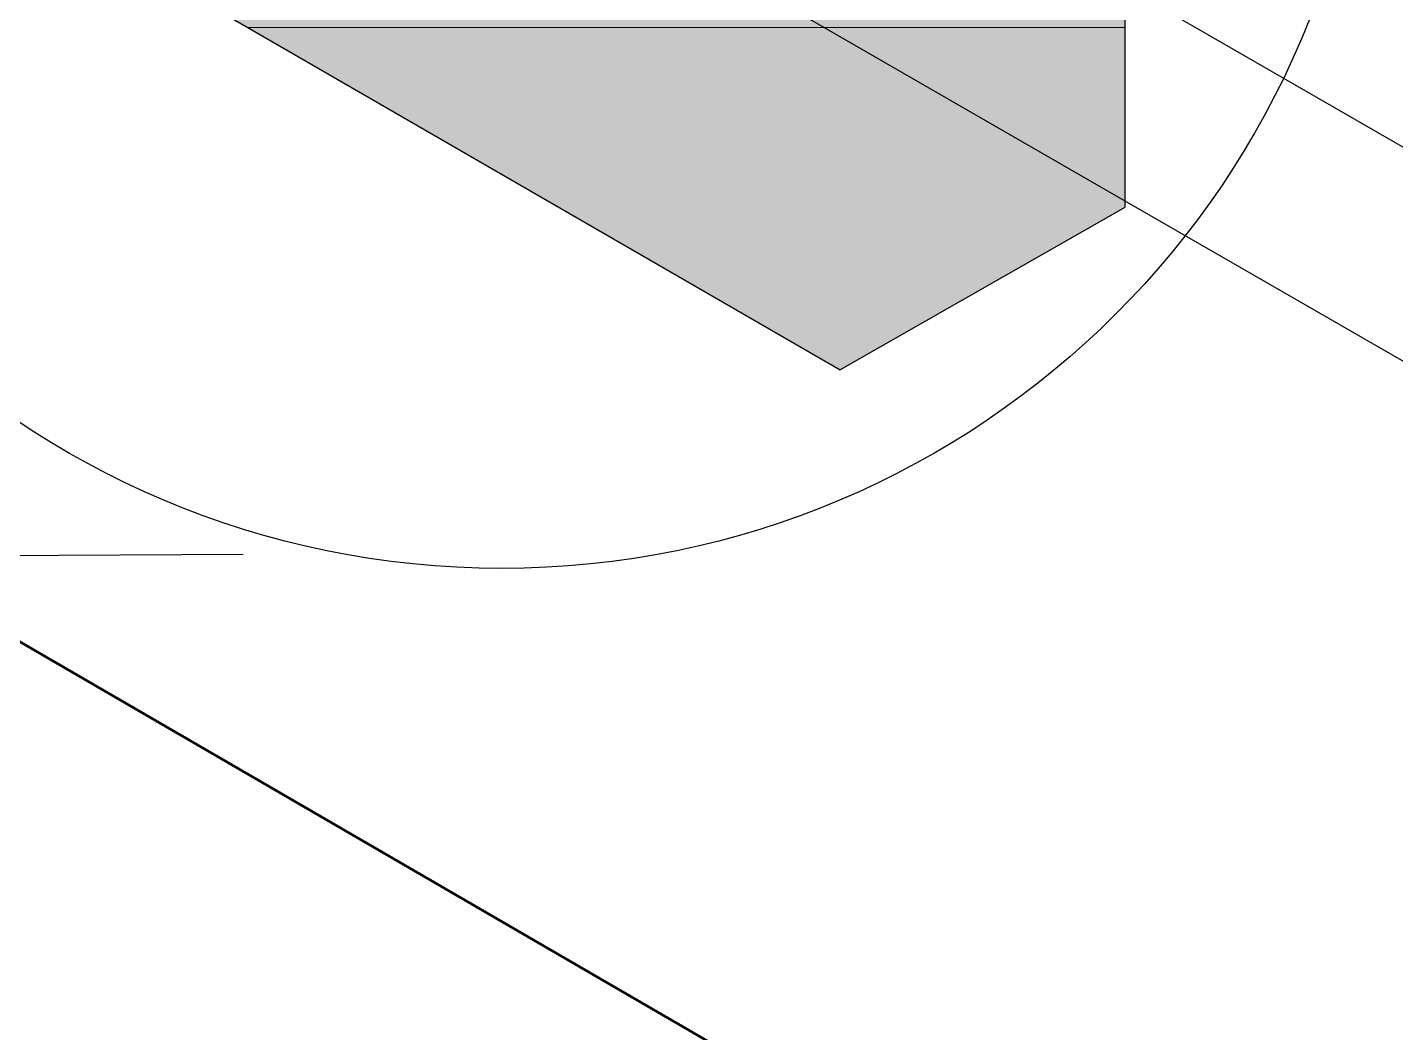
# Model space of a CAD drawing. Extents: x -1392 to 5791, y -3809 to 1722.
# Drawn here: x -859.18 to -810.94, y 194.59 to 230.03 of the extents above; entities that cross this region are included whole.
import ezdxf

# ---------------------------------------------------------------- set-up
doc = ezdxf.new("R2010")
doc.units = 0
doc.header["$MEASUREMENT"] = 0
doc.linetypes.add('AI-Linetype-41', pattern=[18, 9, -9])
for name, color, linetype, lineweight in [('.ATI-HATCH', 7, 'Continuous', 0), ('G-ANNO-TTLB', 7, 'Continuous', 0), ('TYVEK', 7, 'Continuous', 0), ('WALL SCRATCH', 7, 'Continuous', 0)]:
    doc.layers.add(name, color=color, linetype=linetype, lineweight=lineweight)

# ---------------------------------------------------------------- blocks, each defined once
blk = doc.blocks.new('Block_93')
at = {"layer": '.ATI-HATCH', "true_color": 0x808080, "transparency": 33554483}
h = blk.add_hatch(color=8, dxfattribs=at)
h.dxf.hatch_style = 2
edge = h.paths.add_edge_path()
edge.add_spline(control_points=[(-847.339, 239.41), (-847.339, 239.41), (-857.614, 233.623), (-857.614, 233.623), (-857.614, 233.623), (-851.407, 230.033), (-851.407, 230.033), (-851.407, 230.033), (-831.085, 230.033), (-831.085, 230.033), (-831.085, 230.033), (-847.339, 239.41), (-847.339, 239.41)], knot_values=[0, 0, 0, 0, 1, 1, 1, 2, 2, 2, 3, 3, 3, 4, 4, 4, 4], degree=3, periodic=0)
edge = h.paths.add_edge_path()
edge.add_spline(control_points=[(-847.339, 267.488), (-847.339, 267.488), (-857.614, 261.615), (-857.614, 261.615), (-857.614, 261.615), (-857.614, 233.623), (-857.614, 233.623), (-857.614, 233.623), (-847.339, 239.41), (-847.339, 239.41), (-847.339, 239.41), (-847.339, 267.488), (-847.339, 267.488)], knot_values=[0, 0, 0, 0, 1, 1, 1, 2, 2, 2, 3, 3, 3, 4, 4, 4, 4], degree=3, periodic=0)
edge.add_line((-847.339, 267.488), (-847.339, 267.488))
edge = h.paths.add_edge_path()
edge.add_spline(control_points=[(-831.085, 230.033), (-831.085, 230.033), (-851.407, 230.033), (-851.407, 230.033), (-851.407, 230.033), (-830.525, 217.953), (-830.525, 217.953), (-830.525, 217.953), (-820.493, 223.686), (-820.493, 223.686), (-820.493, 223.686), (-820.493, 223.922), (-820.493, 223.922), (-820.493, 223.922), (-831.085, 230.033), (-831.085, 230.033)], knot_values=[0, 0, 0, 0, 1, 1, 1, 2, 2, 2, 3, 3, 3, 4, 4, 4, 5, 5, 5, 5], degree=3, periodic=0)
edge.add_line((-831.085, 230.033), (-831.085, 230.033))
edge = h.paths.add_edge_path()
edge.add_spline(control_points=[(-820.493, 230.033), (-820.493, 230.033), (-831.085, 230.033), (-831.085, 230.033), (-831.085, 230.033), (-820.493, 223.922), (-820.493, 223.922), (-820.493, 223.922), (-820.493, 230.033), (-820.493, 230.033)], knot_values=[0, 0, 0, 0, 1, 1, 1, 2, 2, 2, 3, 3, 3, 3], degree=3, periodic=0)
edge.add_line((-820.493, 230.033), (-820.493, 230.033))
edge = h.paths.add_edge_path()
edge.add_spline(control_points=[(-829.34, 244.866), (-829.34, 244.866), (-829.34, 257.096), (-829.34, 257.096), (-829.34, 257.096), (-847.339, 267.488), (-847.339, 267.488), (-847.339, 267.488), (-847.339, 239.41), (-847.339, 239.41), (-847.339, 239.41), (-831.085, 230.033), (-831.085, 230.033), (-831.085, 230.033), (-820.493, 230.033), (-820.493, 230.033), (-820.493, 230.033), (-820.493, 239.762), (-820.493, 239.762), (-820.493, 239.762), (-829.34, 244.866), (-829.34, 244.866)], knot_values=[0, 0, 0, 0, 1, 1, 1, 2, 2, 2, 3, 3, 3, 4, 4, 4, 5, 5, 5, 6, 6, 6, 7, 7, 7, 7], degree=3, periodic=0)
edge.add_line((-829.34, 244.866), (-829.34, 244.866))
at = {"layer": '.ATI-HATCH'}
for points, knots in [([(-831.085, 230.033), (-831.085, 230.033), (-851.407, 230.033), (-851.407, 230.033), (-851.407, 230.033), (-830.525, 217.953), (-830.525, 217.953), (-830.525, 217.953), (-820.493, 223.686), (-820.493, 223.686), (-820.493, 223.686), (-820.493, 223.922), (-820.493, 223.922), (-820.493, 223.922), (-831.085, 230.033), (-831.085, 230.033)], [0, 0, 0, 0, 1, 1, 1, 2, 2, 2, 3, 3, 3, 4, 4, 4, 5, 5, 5, 5]), ([(-820.493, 230.033), (-820.493, 230.033), (-831.085, 230.033), (-831.085, 230.033), (-831.085, 230.033), (-820.493, 223.922), (-820.493, 223.922), (-820.493, 223.922), (-820.493, 230.033), (-820.493, 230.033)], [0, 0, 0, 0, 1, 1, 1, 2, 2, 2, 3, 3, 3, 3])]:
    blk.add_open_spline(points, degree=3, knots=knots, dxfattribs=at)
for points in [[(-849.235, 229.225), (-849.235, 229.225), (-849.235, 229.225), (-849.235, 229.225)], [(-847.885, 229.225), (-847.885, 229.225), (-847.885, 229.225), (-847.885, 229.225)], [(-846.535, 229.225), (-846.535, 229.225), (-846.535, 229.225), (-846.535, 229.225)], [(-845.185, 229.225), (-845.185, 229.225), (-845.185, 229.225), (-845.185, 229.225)], [(-843.835, 229.225), (-843.835, 229.225), (-843.835, 229.225), (-843.835, 229.225)], [(-842.485, 229.225), (-842.485, 229.225), (-842.485, 229.225), (-842.485, 229.225)], [(-841.135, 229.225), (-841.135, 229.225), (-841.135, 229.225), (-841.135, 229.225)], [(-839.785, 229.225), (-839.785, 229.225), (-839.785, 229.225), (-839.785, 229.225)], [(-838.435, 229.225), (-838.435, 229.225), (-838.435, 229.225), (-838.435, 229.225)], [(-837.085, 229.225), (-837.085, 229.225), (-837.085, 229.225), (-837.085, 229.225)], [(-835.735, 229.225), (-835.735, 229.225), (-835.735, 229.225), (-835.735, 229.225)], [(-834.385, 229.225), (-834.385, 229.225), (-834.385, 229.225), (-834.385, 229.225)], [(-833.035, 229.225), (-833.035, 229.225), (-833.035, 229.225), (-833.035, 229.225)], [(-831.685, 229.225), (-831.685, 229.225), (-831.685, 229.225), (-831.685, 229.225)], [(-830.335, 229.225), (-830.335, 229.225), (-830.335, 229.225), (-830.335, 229.225)], [(-828.985, 229.225), (-828.985, 229.225), (-828.985, 229.225), (-828.985, 229.225)], [(-827.635, 229.225), (-827.635, 229.225), (-827.635, 229.225), (-827.635, 229.225)], [(-826.285, 229.225), (-826.285, 229.225), (-826.285, 229.225), (-826.285, 229.225)], [(-824.935, 229.225), (-824.935, 229.225), (-824.935, 229.225), (-824.935, 229.225)], [(-823.585, 229.225), (-823.585, 229.225), (-823.585, 229.225), (-823.585, 229.225)], [(-822.235, 229.225), (-822.235, 229.225), (-822.235, 229.225), (-822.235, 229.225)], [(-820.885, 229.225), (-820.885, 229.225), (-820.885, 229.225), (-820.885, 229.225)], [(-847.21, 227.875), (-847.21, 227.875), (-847.21, 227.875), (-847.21, 227.875)], [(-845.86, 227.875), (-845.86, 227.875), (-845.86, 227.875), (-845.86, 227.875)], [(-844.51, 227.875), (-844.51, 227.875), (-844.51, 227.875), (-844.51, 227.875)], [(-843.16, 227.875), (-843.16, 227.875), (-843.16, 227.875), (-843.16, 227.875)], [(-841.81, 227.875), (-841.81, 227.875), (-841.81, 227.875), (-841.81, 227.875)], [(-840.46, 227.875), (-840.46, 227.875), (-840.46, 227.875), (-840.46, 227.875)], [(-839.11, 227.875), (-839.11, 227.875), (-839.11, 227.875), (-839.11, 227.875)], [(-837.76, 227.875), (-837.76, 227.875), (-837.76, 227.875), (-837.76, 227.875)], [(-836.41, 227.875), (-836.41, 227.875), (-836.41, 227.875), (-836.41, 227.875)], [(-835.06, 227.875), (-835.06, 227.875), (-835.06, 227.875), (-835.06, 227.875)], [(-833.71, 227.875), (-833.71, 227.875), (-833.71, 227.875), (-833.71, 227.875)], [(-832.36, 227.875), (-832.36, 227.875), (-832.36, 227.875), (-832.36, 227.875)], [(-831.01, 227.875), (-831.01, 227.875), (-831.01, 227.875), (-831.01, 227.875)], [(-829.66, 227.875), (-829.66, 227.875), (-829.66, 227.875), (-829.66, 227.875)], [(-828.31, 227.875), (-828.31, 227.875), (-828.31, 227.875), (-828.31, 227.875)], [(-826.96, 227.875), (-826.96, 227.875), (-826.96, 227.875), (-826.96, 227.875)], [(-825.61, 227.875), (-825.61, 227.875), (-825.61, 227.875), (-825.61, 227.875)], [(-824.26, 227.875), (-824.26, 227.875), (-824.26, 227.875), (-824.26, 227.875)], [(-822.91, 227.875), (-822.91, 227.875), (-822.91, 227.875), (-822.91, 227.875)], [(-821.56, 227.875), (-821.56, 227.875), (-821.56, 227.875), (-821.56, 227.875)], [(-845.185, 226.525), (-845.185, 226.525), (-845.185, 226.525), (-845.185, 226.525)], [(-843.835, 226.525), (-843.835, 226.525), (-843.835, 226.525), (-843.835, 226.525)], [(-842.485, 226.525), (-842.485, 226.525), (-842.485, 226.525), (-842.485, 226.525)], [(-841.135, 226.525), (-841.135, 226.525), (-841.135, 226.525), (-841.135, 226.525)], [(-839.785, 226.525), (-839.785, 226.525), (-839.785, 226.525), (-839.785, 226.525)], [(-838.435, 226.525), (-838.435, 226.525), (-838.435, 226.525), (-838.435, 226.525)], [(-837.085, 226.525), (-837.085, 226.525), (-837.085, 226.525), (-837.085, 226.525)], [(-835.735, 226.525), (-835.735, 226.525), (-835.735, 226.525), (-835.735, 226.525)], [(-834.385, 226.525), (-834.385, 226.525), (-834.385, 226.525), (-834.385, 226.525)], [(-833.035, 226.525), (-833.035, 226.525), (-833.035, 226.525), (-833.035, 226.525)], [(-831.685, 226.525), (-831.685, 226.525), (-831.685, 226.525), (-831.685, 226.525)], [(-830.335, 226.525), (-830.335, 226.525), (-830.335, 226.525), (-830.335, 226.525)], [(-828.985, 226.525), (-828.985, 226.525), (-828.985, 226.525), (-828.985, 226.525)], [(-827.635, 226.525), (-827.635, 226.525), (-827.635, 226.525), (-827.635, 226.525)], [(-826.285, 226.525), (-826.285, 226.525), (-826.285, 226.525), (-826.285, 226.525)], [(-824.935, 226.525), (-824.935, 226.525), (-824.935, 226.525), (-824.935, 226.525)], [(-823.585, 226.525), (-823.585, 226.525), (-823.585, 226.525), (-823.585, 226.525)], [(-822.235, 226.525), (-822.235, 226.525), (-822.235, 226.525), (-822.235, 226.525)], [(-820.885, 226.525), (-820.885, 226.525), (-820.885, 226.525), (-820.885, 226.525)], [(-841.81, 225.175), (-841.81, 225.175), (-841.81, 225.175), (-841.81, 225.175)], [(-840.46, 225.175), (-840.46, 225.175), (-840.46, 225.175), (-840.46, 225.175)], [(-839.11, 225.175), (-839.11, 225.175), (-839.11, 225.175), (-839.11, 225.175)], [(-837.76, 225.175), (-837.76, 225.175), (-837.76, 225.175), (-837.76, 225.175)], [(-836.41, 225.175), (-836.41, 225.175), (-836.41, 225.175), (-836.41, 225.175)], [(-835.06, 225.175), (-835.06, 225.175), (-835.06, 225.175), (-835.06, 225.175)], [(-833.71, 225.175), (-833.71, 225.175), (-833.71, 225.175), (-833.71, 225.175)], [(-832.36, 225.175), (-832.36, 225.175), (-832.36, 225.175), (-832.36, 225.175)], [(-831.01, 225.175), (-831.01, 225.175), (-831.01, 225.175), (-831.01, 225.175)], [(-829.66, 225.175), (-829.66, 225.175), (-829.66, 225.175), (-829.66, 225.175)], [(-828.31, 225.175), (-828.31, 225.175), (-828.31, 225.175), (-828.31, 225.175)], [(-826.96, 225.175), (-826.96, 225.175), (-826.96, 225.175), (-826.96, 225.175)], [(-825.61, 225.175), (-825.61, 225.175), (-825.61, 225.175), (-825.61, 225.175)], [(-824.26, 225.175), (-824.26, 225.175), (-824.26, 225.175), (-824.26, 225.175)], [(-822.91, 225.175), (-822.91, 225.175), (-822.91, 225.175), (-822.91, 225.175)], [(-821.56, 225.175), (-821.56, 225.175), (-821.56, 225.175), (-821.56, 225.175)], [(-839.785, 223.825), (-839.785, 223.825), (-839.785, 223.825), (-839.785, 223.825)], [(-838.435, 223.825), (-838.435, 223.825), (-838.435, 223.825), (-838.435, 223.825)], [(-837.085, 223.825), (-837.085, 223.825), (-837.085, 223.825), (-837.085, 223.825)], [(-835.735, 223.825), (-835.735, 223.825), (-835.735, 223.825), (-835.735, 223.825)], [(-834.385, 223.825), (-834.385, 223.825), (-834.385, 223.825), (-834.385, 223.825)], [(-833.035, 223.825), (-833.035, 223.825), (-833.035, 223.825), (-833.035, 223.825)], [(-831.685, 223.825), (-831.685, 223.825), (-831.685, 223.825), (-831.685, 223.825)], [(-830.335, 223.825), (-830.335, 223.825), (-830.335, 223.825), (-830.335, 223.825)], [(-828.985, 223.825), (-828.985, 223.825), (-828.985, 223.825), (-828.985, 223.825)], [(-827.635, 223.825), (-827.635, 223.825), (-827.635, 223.825), (-827.635, 223.825)], [(-826.285, 223.825), (-826.285, 223.825), (-826.285, 223.825), (-826.285, 223.825)], [(-824.935, 223.825), (-824.935, 223.825), (-824.935, 223.825), (-824.935, 223.825)], [(-823.585, 223.825), (-823.585, 223.825), (-823.585, 223.825), (-823.585, 223.825)], [(-822.235, 223.825), (-822.235, 223.825), (-822.235, 223.825), (-822.235, 223.825)], [(-820.885, 223.825), (-820.885, 223.825), (-820.885, 223.825), (-820.885, 223.825)], [(-837.76, 222.475), (-837.76, 222.475), (-837.76, 222.475), (-837.76, 222.475)], [(-836.41, 222.475), (-836.41, 222.475), (-836.41, 222.475), (-836.41, 222.475)], [(-835.06, 222.475), (-835.06, 222.475), (-835.06, 222.475), (-835.06, 222.475)], [(-833.71, 222.475), (-833.71, 222.475), (-833.71, 222.475), (-833.71, 222.475)], [(-832.36, 222.475), (-832.36, 222.475), (-832.36, 222.475), (-832.36, 222.475)], [(-831.01, 222.475), (-831.01, 222.475), (-831.01, 222.475), (-831.01, 222.475)], [(-829.66, 222.475), (-829.66, 222.475), (-829.66, 222.475), (-829.66, 222.475)], [(-828.31, 222.475), (-828.31, 222.475), (-828.31, 222.475), (-828.31, 222.475)], [(-826.96, 222.475), (-826.96, 222.475), (-826.96, 222.475), (-826.96, 222.475)], [(-825.61, 222.475), (-825.61, 222.475), (-825.61, 222.475), (-825.61, 222.475)], [(-824.26, 222.475), (-824.26, 222.475), (-824.26, 222.475), (-824.26, 222.475)], [(-822.91, 222.475), (-822.91, 222.475), (-822.91, 222.475), (-822.91, 222.475)], [(-835.735, 221.125), (-835.735, 221.125), (-835.735, 221.125), (-835.735, 221.125)], [(-834.385, 221.125), (-834.385, 221.125), (-834.385, 221.125), (-834.385, 221.125)], [(-833.035, 221.125), (-833.035, 221.125), (-833.035, 221.125), (-833.035, 221.125)], [(-831.685, 221.125), (-831.685, 221.125), (-831.685, 221.125), (-831.685, 221.125)], [(-830.335, 221.125), (-830.335, 221.125), (-830.335, 221.125), (-830.335, 221.125)], [(-828.985, 221.125), (-828.985, 221.125), (-828.985, 221.125), (-828.985, 221.125)], [(-827.635, 221.125), (-827.635, 221.125), (-827.635, 221.125), (-827.635, 221.125)], [(-826.285, 221.125), (-826.285, 221.125), (-826.285, 221.125), (-826.285, 221.125)], [(-832.36, 219.775), (-832.36, 219.775), (-832.36, 219.775), (-832.36, 219.775)], [(-831.01, 219.775), (-831.01, 219.775), (-831.01, 219.775), (-831.01, 219.775)], [(-829.66, 219.775), (-829.66, 219.775), (-829.66, 219.775), (-829.66, 219.775)], [(-828.31, 219.775), (-828.31, 219.775), (-828.31, 219.775), (-828.31, 219.775)], [(-830.335, 218.425), (-830.335, 218.425), (-830.335, 218.425), (-830.335, 218.425)]]:
    blk.add_open_spline(points, degree=3, dxfattribs=at)

msp = doc.modelspace()

# ---------------------------------------------------------------- hatches: boundary and pattern name
at = {"layer": 'G-ANNO-TTLB', "true_color": 0xff00ff, "transparency": 33554687}
h = msp.add_hatch(color=6, dxfattribs=at)
edge = h.paths.add_edge_path()
edge.add_spline(control_points=[(1773.018, -796.5), (1773.018, -796.5), (-1156.5, -796.5), (-1156.5, -796.5), (-1156.5, -796.5), (-1156.5, 1660.5), (-1156.5, 1660.5), (-1156.5, 1660.5), (1773.018, 1660.5), (1773.018, 1660.5), (1773.018, 1660.5), (1773.018, -796.5), (1773.018, -796.5)], knot_values=[0, 0, 0, 0, 1, 1, 1, 2, 2, 2, 3, 3, 3, 4, 4, 4, 4], degree=3, periodic=0)
edge = h.paths.add_edge_path()
edge.add_spline(control_points=[(-1147.5, 1651.5), (-1147.5, 1651.5), (-1147.5, -787.5), (-1147.5, -787.5), (-1147.5, -787.5), (1764.018, -787.5), (1764.018, -787.5), (1764.018, -787.5), (1764.018, 1651.5), (1764.018, 1651.5), (1764.018, 1651.5), (-1147.5, 1651.5), (-1147.5, 1651.5)], knot_values=[0, 0, 0, 0, 1, 1, 1, 2, 2, 2, 3, 3, 3, 4, 4, 4, 4], degree=3, periodic=0)
edge.add_line((-1147.5, 1651.5), (-1147.5, 1651.5))

# ---------------------------------------------------------------- linework, layer by layer
at = {"layer": 'G-ANNO-TTLB'}
for points in [[(1773.018, -796.5), (1773.018, -796.5), (-1156.5, -796.5), (-1156.5, -796.5), (-1156.5, -796.5), (-1156.5, 1660.5), (-1156.5, 1660.5), (-1156.5, 1660.5), (1773.018, 1660.5), (1773.018, 1660.5), (1773.018, 1660.5), (1773.018, -796.5), (1773.018, -796.5)], [(-1147.5, 1651.5), (-1147.5, 1651.5), (-1147.5, -787.5), (-1147.5, -787.5), (-1147.5, -787.5), (1764.018, -787.5), (1764.018, -787.5), (1764.018, -787.5), (1764.018, 1651.5), (1764.018, 1651.5), (1764.018, 1651.5), (-1147.5, 1651.5), (-1147.5, 1651.5)]]:
    msp.add_open_spline(points, degree=3, knots=[0, 0, 0, 0, 1, 1, 1, 2, 2, 2, 3, 3, 3, 4, 4, 4, 4], dxfattribs=at)
at = {"layer": 'TYVEK', "color": 4, "lineweight": 25, "true_color": 0x00ffff}
for p, q in [((-820.493, 239.762), (-820.493, 223.702)), ((-847.339, 239.41), (-820.493, 223.922)), ((-857.614, 233.623), (-830.525, 217.953)), ((-820.493, 223.686), (-830.525, 217.953))]:
    msp.add_line(p, q, dxfattribs=at)
at = {"layer": 'TYVEK', "color": 18, "lineweight": 25, "true_color": 0x000000}
for p, q in [((-820.493, 231.473), (-798.153, 218.586)), ((-820.493, 223.922), (-798.153, 211.034))]:
    msp.add_line(p, q, dxfattribs=at)
at = {"layer": 'TYVEK', "color": 18, "lineweight": 60, "true_color": 0x000000}
msp.add_line((-880.787, 220.749), (-798.207, 172.833), dxfattribs=at)
at = {"layer": 'TYVEK', "color": 18, "linetype": 'AI-Linetype-41', "lineweight": 25, "true_color": 0x000000}
msp.add_line((-851.572, 211.452), (-1021.444, 210.525), dxfattribs=at)
at = {"layer": 'TYVEK', "color": 18, "lineweight": 25, "true_color": 0x000000}
msp.add_circle((-842.456, 241.563), 30.608, dxfattribs=at)
at = {"layer": 'WALL SCRATCH', "color": 18, "lineweight": 25, "true_color": 0x000000}
msp.add_lwpolyline([(-841.467, 210.951)], dxfattribs=at)
msp.add_lwpolyline([(-841.467, 210.951)], dxfattribs=at)

# ---------------------------------------------------------------- block references
at = {"layer": '.ATI-HATCH'}
msp.add_blockref('Block_93', (0, 0), dxfattribs=at)

doc.saveas('drawing.dxf')
